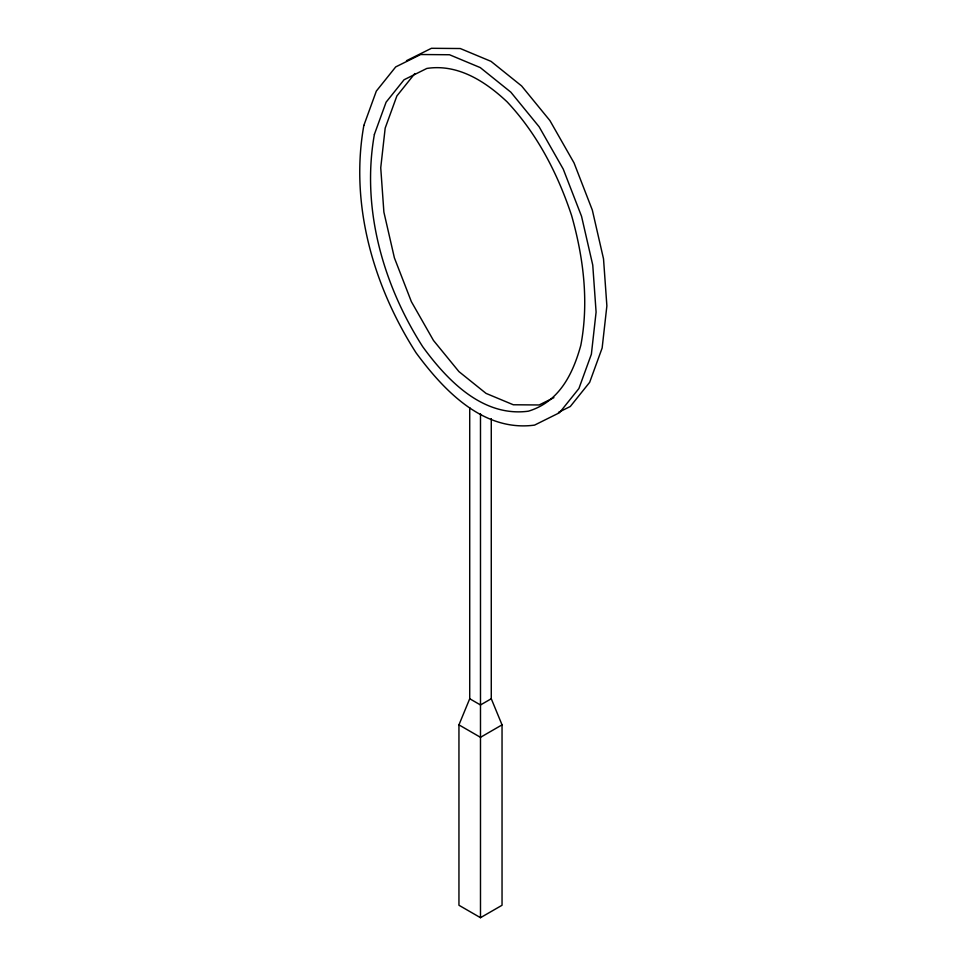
<?xml version="1.0" encoding="UTF-8"?>
<svg xmlns="http://www.w3.org/2000/svg" width="966" height="966" viewBox="0 0 966 966"><rect width="100%" height="100%" fill="white"/><g stroke="black" fill="none" stroke-linecap="round" stroke-linejoin="round"><path stroke-width="1.45" d="M491.271 418.676L491.271 698.744L502.042 724.862L502.042 905.263L480.488 917.7L458.947 905.263L458.947 724.862L469.718 698.744L469.718 407.628M414.837 73.537L396.869 95.96L385.18 128.116L380.737 167.782L383.888 212.109L394.394 257.862L411.383 301.682L433.468 340.443L458.922 371.596L486.043 393.391L513.296 404.766L539.161 404.971L553.892 397.654M491.271 698.744L480.488 704.963L469.718 698.744M502.042 724.862L480.488 737.312L458.947 724.862M406.481 60.701L431.44 48.3L460.275 48.529L491.03 61.365L521.616 85.95L549.92 120.593L574.045 162.928L592.327 210.093L603.521 258.852L606.877 305.884L602.144 348.001L589.671 382.319L570.302 406.493L558.469 412.373M480.488 413.846L480.488 917.7M363.856 125.411C349.692 204.406 373.431 286.178 416.08 352.832C443.817 390.457 483.254 432.08 534.56 425.112L559.519 412.711L578.9 388.537L591.373 354.22L596.094 312.103L592.75 265.07L581.544 216.312L563.263 169.147L539.149 126.812L510.833 92.168L480.259 67.596L449.504 54.748L420.669 54.519L395.698 66.92L376.329 91.106L363.856 125.411M374.41 134.334C361.224 208.004 382.898 284.415 422.685 346.661C447.21 380.375 482.759 417.324 528.378 411.19C559.121 401.832 572.838 374.277 580.82 345.297C589.031 301.96 583.524 257.668 571.606 215.551C557.756 173.82 537.362 134.069 507.078 101.828C485.427 81.458 457.896 63.659 426.839 68.441L404.066 79.755L386.098 102.179L374.41 134.334"/></g></svg>
